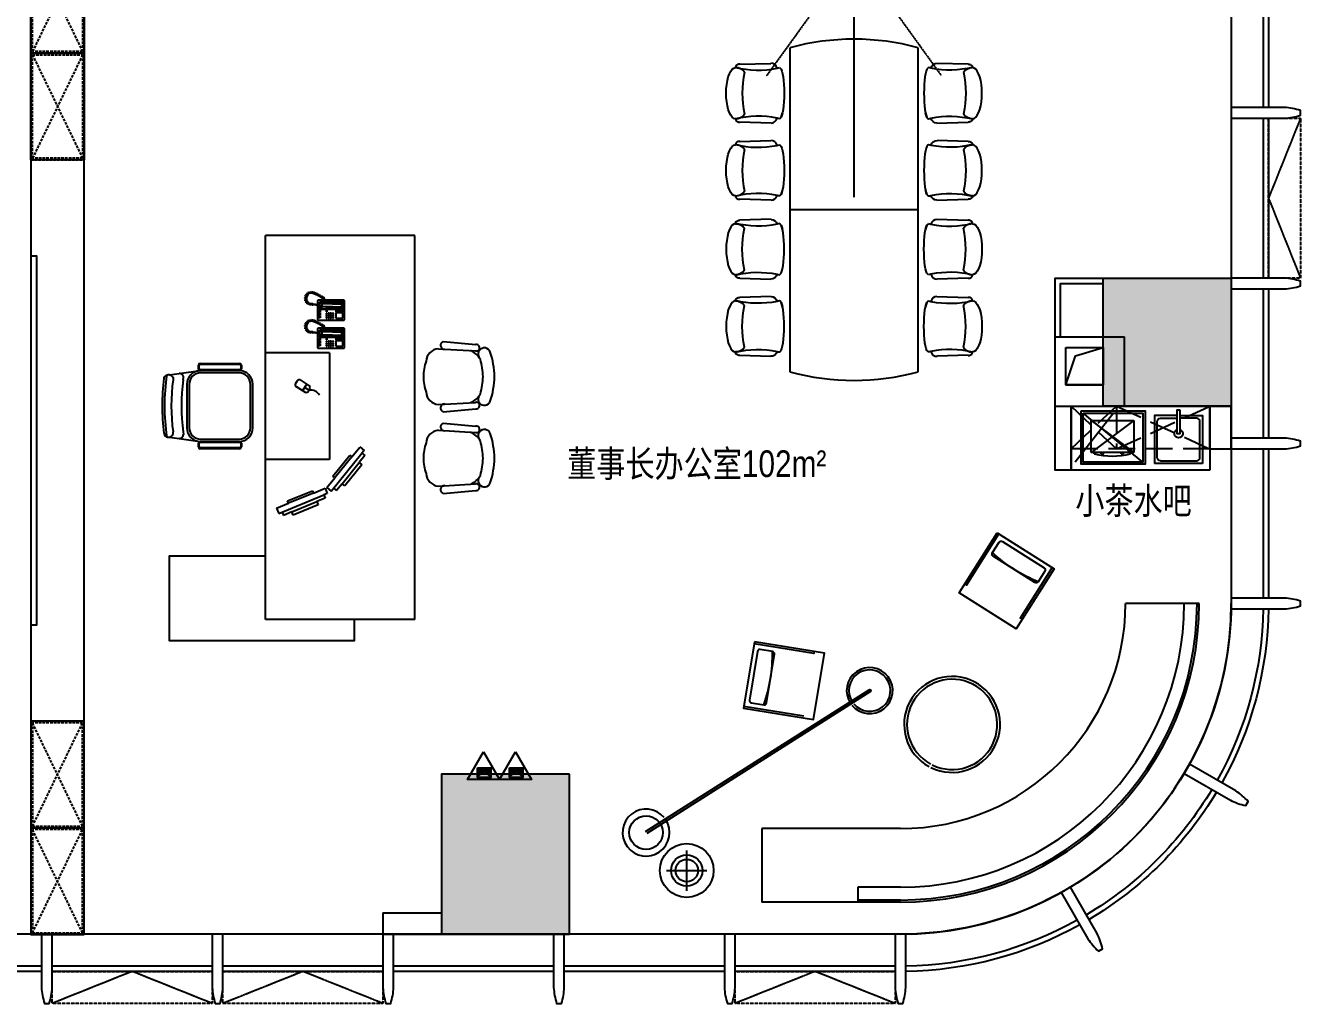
# Model space of a CAD drawing. Header units: millimetres. Extents: x 285006 to 3037698, y -2820855 to 192241.
# Drawn here: x 333606 to 345556, y 80930 to 90100 of the extents above; entities that cross this region are included whole.
import ezdxf

# ---------------------------------------------------------------- set-up
doc = ezdxf.new("R2010")
doc.units = ezdxf.units.MM
doc.linetypes.add('DASH', pattern=[0.35, 0.25, -0.1])
for name, color, linetype in [('0-修改', 6, 'Continuous'), ('A-OVER', 21, 'Continuous'), ('A-SURF', 201, 'Continuous'), ('A-WALL-GLAZ', 161, 'Continuous'), ('AD-土建墙、含管井', 160, 'Continuous'), ('AD-新建墙', 160, 'Continuous'), ('DS-FINISH', 20, 'Continuous'), ('DS-HIGH CABINET', 30, 'Continuous'), ('FF-FIXT', 31, 'Continuous'), ('FF-FURN', 51, 'Continuous'), ('FF-TEXT', 50, 'Continuous'), ('FF-活动家具', 51, 'Continuous'), ('FF1-固定家具(落地、到顶)', 30, 'Continuous'), ('P-灭火器', 6, 'Continuous'), ('WALL', 255, 'Continuous')]:
    doc.layers.add(name, color=color, linetype=linetype)
doc.layers.add('AD-土建柱填充', color=250, linetype='Continuous', lineweight=30)
doc.styles.add('hz', font='simplex', dxfattribs={"width": 0.7, "bigfont": 'hztxt'})
doc.styles.add('T9-L46$0$CCDI-TOG-01', font='arial.ttf')

# ---------------------------------------------------------------- blocks, each defined once
blk = doc.blocks.new('$QC006_2')
for points in [[(0, 260), (150, 0), (-150, 0)], [(-57, 109), (67, 109), (67, 19), (-57, 19)]]:
    blk.add_lwpolyline(points, close=True)
for points in [[(-57, 109), (67, 109), (67, 19), (-57, 109)], [(67, 19), (-57, 109), (-57, 19), (67, 109)], [(67, 109), (67, 19), (-57, 109), (-57, 19)]]:
    blk.add_solid(points)
at = {"style": 'hz', "width": 0.7}
blk.add_attdef('TXT', (227, -1), '', height=250, dxfattribs=at)
at = {"style": 'hz', "flags": 1}
for tag in ['UNIT', 'WHAT', 'SPEC']:
    blk.add_attdef(tag, (0, 0), '', height=0.001, dxfattribs=at)
blk = doc.blocks.new('DSFVCXDSZF47F')
at = {"layer": 'WALL'}
for p, q in [((501560, -2582510), (501560, -2582110)), ((501560, -2582110), (501760, -2582110)), ((501760, -2582510), (501760, -2582110)), ((501560, -2582510), (501760, -2582510)), ((493810, -2586860), (494360, -2586860)), ((493810, -2586860), (493810, -2587060)), ((494360, -2586860), (494360, -2587060)), ((493810, -2587060), (494360, -2587060))]:
    blk.add_line(p, q, dxfattribs=at)
blk = doc.blocks.new('DGXFNFNFXN')
at = {"layer": 'A-WALL-GLAZ'}
for points in [[(512060, -2972906), (512060, -2974406)], [(512110, -2972906), (512110, -2974406)], [(512060, -2974506), (512060, -2976006)], [(512110, -2974506), (512110, -2976006)], [(512060, -2976106), (512060, -2977506)], [(512110, -2976106), (512110, -2977506)], [(512060, -2977606), (512060, -2979006)], [(512110, -2977606), (512110, -2979006)], [(500610, -2982456), (499110, -2982456)], [(502210, -2982456), (500710, -2982456)], [(503810, -2982456), (502310, -2982456)], [(505410, -2982456), (503910, -2982456)], [(507010, -2982456), (505510, -2982456)], [(508610, -2982456), (507110, -2982456)], [(500610, -2982506), (499110, -2982506)], [(502210, -2982506), (500710, -2982506)], [(503810, -2982506), (502310, -2982506)], [(505410, -2982506), (503910, -2982506)], [(507010, -2982506), (505510, -2982506)], [(508610, -2982506), (507110, -2982506)]]:
    blk.add_lwpolyline(points, dxfattribs=at)
for points in [[(511760, -2974506), (512260, -2974506, 0.065698), (512410, -2974479), (512410, -2974434, 0.065698), (512260, -2974406), (511760, -2974406)], [(511760, -2976106), (512260, -2976106, 0.065698), (512410, -2976079), (512410, -2976034, 0.065698), (512260, -2976006), (511760, -2976006)], [(511760, -2977606), (512260, -2977606, 0.065698), (512410, -2977579), (512410, -2977534, 0.065698), (512260, -2977506), (511760, -2977506)], [(511760, -2979106), (512260, -2979106, 0.065698), (512410, -2979079), (512410, -2979034, 0.065698), (512260, -2979006), (511760, -2979006)], [(511320, -2980650), (511753, -2980900, 0.065698), (511896, -2980951), (511919, -2980912, 0.065698), (511803, -2980813), (511370, -2980563)], [(510167, -2981766), (510417, -2982199, 0.065698), (510516, -2982315), (510555, -2982293, 0.065698), (510503, -2982149), (510253, -2981716)], [(500610, -2982156), (500610, -2982656, 0.065698), (500638, -2982806), (500683, -2982806, 0.065698), (500710, -2982656), (500710, -2982156)], [(502210, -2982156), (502210, -2982656, 0.065698), (502238, -2982806), (502283, -2982806, 0.065698), (502310, -2982656), (502310, -2982156)], [(503810, -2982156), (503810, -2982656, 0.065698), (503838, -2982806), (503883, -2982806, 0.065698), (503910, -2982656), (503910, -2982156)], [(505410, -2982156), (505410, -2982656, 0.065698), (505438, -2982806), (505483, -2982806, 0.065698), (505510, -2982656), (505510, -2982156)], [(507010, -2982156), (507010, -2982656, 0.065698), (507038, -2982806), (507083, -2982806, 0.065698), (507110, -2982656), (507110, -2982156)], [(508610, -2982156), (508610, -2982656, 0.065698), (508638, -2982806), (508683, -2982806, 0.065698), (508710, -2982656), (508710, -2982156)]]:
    blk.add_lwpolyline(points, format="xyb", close=True, dxfattribs=at)
at = {"layer": 'A-WALL-GLAZ', "linetype": 'DASH'}
for points in [[(512410, -2974506), (512410, -2976006), (512110, -2976006), (512110, -2974506)], [(502210, -2982806), (500710, -2982806), (500710, -2982506), (502210, -2982506)], [(503810, -2982806), (502310, -2982806), (502310, -2982506), (503810, -2982506)], [(508610, -2982806), (507110, -2982806), (507110, -2982506), (508610, -2982506)]]:
    blk.add_lwpolyline(points, close=True, dxfattribs=at)
for points in [[(512410, -2974506), (512110, -2975256), (512410, -2976006)], [(502210, -2982806), (501460, -2982506), (500710, -2982806)], [(503810, -2982806), (503060, -2982506), (502310, -2982806)], [(508610, -2982806), (507860, -2982506), (507110, -2982806)]]:
    blk.add_lwpolyline(points, dxfattribs=at)
at = {"layer": 'A-WALL-GLAZ'}
for points in [[(512060, -2979106, -0.12429), (511629, -2980714, -0.12429)], [(512110, -2979106, -0.12429), (511673, -2980738)], [(511580, -2980799, -0.124287), (510403, -2981976, -0.124287)], [(511623, -2980825, -0.124287), (510428, -2982019)], [(510317, -2982025, -0.124287), (508709, -2982456, -0.124287)], [(510342, -2982069, -0.124287), (508710, -2982506)]]:
    blk.add_lwpolyline(points, format="xyb", dxfattribs=at)
blk = doc.blocks.new('FDBDFBDB')
at = {"layer": 'AD-土建柱填充', "ltscale": 1000}
h = blk.add_hatch(color=256, dxfattribs=at)
h.dxf.hatch_style = 1
h.paths.add_polyline_path([(491824, 250831), (493024, 250831), (493024, 249631), (491824, 249631)])
h = blk.add_hatch(color=256, dxfattribs=at)
h.dxf.hatch_style = 1
h.paths.add_polyline_path([(486824, 246181), (485624, 246181), (485624, 244681), (486824, 244681)])
at = {"layer": 'A-OVER'}
blk.add_lwpolyline([(493024, 257231), (493024, 247781, -0.414214), (489924, 244681), (448324, 244681, -0.414214), (445224, 247781), (445224, 257231)], format="xyb", dxfattribs=at)
blk.add_lwpolyline([(491474, 250181), (491824, 250181), (491824, 249831), (491474, 249831)], close=True, dxfattribs=at)
blk.add_lwpolyline([(491474, 249831), (491565, 250103), (491824, 250181)], dxfattribs=at)
at = {"layer": 'A-SURF'}
for points in [[(491374, 250281), (491374, 250831), (491824, 250831)], [(491424, 250281), (491424, 250781), (491824, 250781)]]:
    blk.add_lwpolyline(points, dxfattribs=at)
at = {"layer": 'AD-土建墙、含管井'}
for p, q in [((491374, 250281), (492024, 250281)), ((491374, 249631), (491374, 250281)), ((492024, 249631), (492024, 250281)), ((491474, 250181), (491824, 250181)), ((491474, 249831), (491474, 250181)), ((491824, 249831), (491824, 250181)), ((491474, 249831), (491824, 249831)), ((491374, 249631), (492024, 249631))]:
    blk.add_line(p, q, dxfattribs=at)
at = {"layer": 'AD-土建墙、含管井', "linetype": 'ByBlock', "ltscale": 1000}
for points in [[(491824, 250831), (493024, 250831), (493024, 249631), (491824, 249631)], [(486824, 246181), (485624, 246181), (485624, 244681), (486824, 244681)]]:
    blk.add_lwpolyline(points, close=True, dxfattribs=at)
blk.add_blockref('DGXFNFNFXN', (-18736, 3226838))
at = {"layer": 'P-灭火器'}
for p in [(486017, 246131), (486317, 246131)]:
    blk.add_blockref('$QC006_2', p, dxfattribs=at)
at = {"layer": 'WALL'}
blk.add_blockref('DSFVCXDSZF47F', (-8736, 2831741), dxfattribs=at)
blk = doc.blocks.new('A$C2B0E666F')
at = {"layer": 'FF-FURN'}
for p, q in [((0, 35), (0, 335)), ((0, 335), (400, 335)), ((400, 335), (400, 35)), ((400, 35), (0, 35)), ((29, 21), (29, 35)), ((96, 20), (96, 35)), ((116, 20), (116, 35)), ((283, 20), (283, 35)), ((303, 20), (303, 35)), ((371, 21), (371, 35))]:
    blk.add_line(p, q, dxfattribs=at)
at = {"layer": 'FF-FURN', "color": 251}
for points in [[(0, 335), (400, 35)], [(400, 335), (0, 35)]]:
    blk.add_lwpolyline(points, dxfattribs=at)
at = {"layer": 'FF-FURN'}
for centre, radius, start, end in [((200, 707), 707, 256.0242, 283.9758), ((106, 24), 10.6, 201.512, 338.488), ((293, 24), 10.6, 201.512, 338.488)]:
    blk.add_arc(centre, radius, start, end, dxfattribs=at)
blk = doc.blocks.new('20161223.21150453')
at = {"layer": 'FF-FIXT'}
for points in [[(-22, 258), (-234, 258)], [(-234, 258), (-234, 258), (-234, 8)], [(-22, 312), (-22, 87), (3, 87), (3, 312), (-22, 312)], [(3, 258), (216, 258), (216, 8)], [(-234, 8), (-234, -192)], [(216, 8), (216, -192)], [(-234, -192), (216, -192)], [(-234, -192), (216, -192)], [(-234, -192), (-234, -192)], [(-234, -192), (-234, -192)]]:
    blk.add_lwpolyline(points, dxfattribs=at)
for points in [[(-209, 8), (-209, 203, -0.414214), (-179, 233), (-22, 233)], [(191, 8), (191, 203, 0.414214), (161, 233), (3, 233)], [(161, -167), (-179, -167, -0.414214), (-209, -137), (-209, 8)], [(161, -167, 0.414214), (191, -137), (191, 8)]]:
    blk.add_lwpolyline(points, format="xyb", dxfattribs=at)
for start, end in [(108.2098, 71.7899), (108.21, 71.79)]:
    blk.add_arc((-9, 88), 40, start, end, dxfattribs=at)
blk = doc.blocks.new('A$C063223C6')
at = {"layer": 'FF-活动家具'}
for p, q in [((43, 456), (54, 471)), ((54, 471), (71, 484)), ((71, 484), (94, 496)), ((94, 496), (122, 506)), ((122, 506), (155, 515)), ((155, 515), (192, 521)), ((192, 521), (231, 525)), ((231, 525), (271, 526)), ((271, 526), (311, 525)), ((311, 525), (350, 521)), ((350, 521), (387, 515)), ((387, 515), (420, 506)), ((420, 506), (448, 496)), ((448, 496), (472, 484)), ((472, 484), (489, 471)), ((489, 471), (499, 456)), ((0, 118), (9, 402)), ((40, 442), (43, 456)), ((499, 456), (503, 442)), ((533, 402), (542, 121)), ((43, 35), (40, 42)), ((54, 28), (43, 35)), ((54, 28), (71, 21)), ((71, 21), (54, 28)), ((71, 21), (94, 15)), ((94, 15), (71, 21)), ((122, 10), (94, 15)), ((155, 6), (122, 10)), ((192, 3), (155, 6)), ((231, 1), (192, 3)), ((271, 0), (231, 1)), ((311, 1), (271, 0)), ((350, 3), (311, 1)), ((387, 6), (350, 3)), ((420, 10), (387, 6)), ((448, 15), (420, 10)), ((472, 21), (448, 15)), ((489, 28), (472, 21)), ((499, 35), (489, 28)), ((503, 42), (499, 35))]:
    blk.add_line(p, q, dxfattribs=at)
for centre, major_axis, start_param, end_param in [((44, 407), (-24.8, 24.8), -0.669275, 0.9117), ((-805, 236), (867, 2), -0.201909, 0.236812), ((137, 438), (-68.6, 68.6), 0.743083, 1.755033), ((271, -484), (-863, 1), 4.491854, 4.934483), ((406, 438), (-68.6, 68.6), 2.957356, 3.969306), ((1348, 236), (-867, 1), -0.237964, 0.200758), ((499, 407), (24.8, 24.8), 5.371485, 6.95246), ((55, 118), (38.6, 38.6), 2.357414, 3.736594), ((488, 118), (-38.6, 38.6), 2.546592, 3.991324), ((-875, 242), (-662, 662), 3.711975, 3.736026), ((1418, 242), (-662, 662), 0.976363, 1.000414)]:
    blk.add_ellipse(centre, major_axis=major_axis, ratio=1, start_param=start_param, end_param=end_param, dxfattribs=at)
blk = doc.blocks.new('A$C24E0480E')
at = {"layer": 'FF-FURN'}
for p, q in [((4766, 2890), (1726, 2890)), ((3246, 1690), (3246, 2890)), ((1726, 1690), (4766, 1690))]:
    blk.add_line(p, q, dxfattribs=at)
for centre, start, end in [((3936, 2290), 164.8107, 195.1893), ((2556, 2290), 344.8107, 15.1893)]:
    blk.add_arc(centre, 2290, start, end, dxfattribs=at)
at = {"layer": 'FF-FURN', "extrusion": (0, 0, -1), "yscale": 1.033538309857249}
for p, xscale, zscale in [((-2433, 2945), 1.033538309857249, -1.033538309725188), ((-3157, 2945), 1.033538309857249, -1.033538309725188), ((-3335, 2945), -1.033538309857249, -1.033538309857249), ((-4059, 2945), -1.033538309857249, -1.033538309857249)]:
    blk.add_blockref('A$C063223C6', p, dxfattribs=dict(at, xscale=xscale, zscale=zscale))
at = {"layer": 'FF-FURN', "extrusion": (0, 0, -1), "yscale": 1.033538309857249, "rotation": 180}
for p, xscale, zscale in [((-2433, 1635), -1.033538309857249, -1.033538309857249), ((-3157, 1635), -1.033538309857249, -1.033538309857249), ((-3335, 1635), 1.033538309857249, -1.033538309725188), ((-4059, 1635), 1.033538309857249, -1.033538309725188)]:
    blk.add_blockref('A$C063223C6', p, dxfattribs=dict(at, xscale=xscale, zscale=zscale))
blk = doc.blocks.new('asga')
at = {"layer": 'FF-FURN', "color": 4}
for points in [[(-255796, -728268), (-257596, -728268), (-257596, -728239), (-255796, -728239)], [(-255871, -728268), (-255871, -728298), (-255951, -728308), (-257443, -728308), (-257523, -728298), (-257523, -728268)], [(-255931, -728328), (-257463, -728328), (-257463, -728318), (-255931, -728318)], [(-255951, -728308), (-257443, -728308), (-257443, -728328), (-255951, -728328)]]:
    blk.add_lwpolyline(points, close=True, dxfattribs=at)
blk.add_lwpolyline([(-255798, -728268), (-255871, -728268), (-255871, -728298)], dxfattribs=at)
at = {"layer": 'WALL', "color": 250, "linetype": 'DASH'}
for q in [(-256696, -725396), (-257720, -726821), (-255673, -726821)]:
    blk.add_line((-256696, -728239), q, dxfattribs=at)
blk = doc.blocks.new('GXNBDBXDGN')
at = {"layer": 'DS-FINISH', "color": 12, "ltscale": 500}
blk.add_lwpolyline([(606582, 1841.8), (608328.5, 2951.2, -1), (608339.2, 2936.8), (606592.7, 1827.4)], format="xyb", dxfattribs=at)
at = {"layer": 'FF-FURN', "color": 59}
blk.add_circle((606587.3, 1834.5), 131.2, dxfattribs=at)
at = {"layer": 'FF-FURN', "linetype": 'Continuous'}
blk.add_arc((608333.8, 2944), 180, 219.51452, 213.78255, dxfattribs=at)
at = {"layer": 'FF-FURN', "color": 44, "linetype": 'Continuous'}
blk.add_arc((608333.8, 2944), 162, 219.83328, 213.4638, dxfattribs=at)
at = {"layer": 'FF-FURN', "color": 12, "linetype": 'Continuous'}
blk.add_arc((606587.3, 1834.5), 183.7, 39.45596, 33.84106, dxfattribs=at)
blk = doc.blocks.new('FDZBFDBDFZB')
at = {"layer": 'FF-FURN', "linetype": 'Continuous'}
blk.add_line((610498, 4188), (610193, 3707), dxfattribs=at)
blk.add_lwpolyline([(609982, 4515), (610514, 4177), (610158, 3615), (609625, 3953)], close=True, dxfattribs=at)
blk.add_lwpolyline([(609677, 4035), (609693, 4025), (609998, 4505)], dxfattribs=at)
blk.add_lwpolyline([(610428, 4154), (610366, 4056, -0.414214), (610334, 4049), (609944, 4297, -0.414214), (609937, 4329), (609999, 4427, -0.414214), (610031, 4434), (610421, 4186, -0.414214)], format="xyb", close=True, dxfattribs=at)
blk.add_lwpolyline([(610366, 4056, -0.090931), (609937, 4329)], format="xyb", dxfattribs=at)
blk = doc.blocks.new('A$C37A6755C')
at = {"layer": 'FF-FURN', "ltscale": 3}
for p, q in [((0, 141.1), (21.5, 372.8)), ((51.7, 105.9), (67.1, 369.1)), ((448.3, 105.9), (432.9, 369.1)), ((500, 141.1), (478.5, 372.8))]:
    blk.add_line(p, q, dxfattribs=at)
for centre, radius, start, end in [((90.3, 432.9), 44.2, 109.49648, 295.15249), ((261.6, -83), 587.8, 91.12776, 108.44711), ((238.4, -83), 587.8, 71.55289, 88.87224), ((409.7, 432.9), 44.2, 244.84751, 70.50352), ((44.7, 375.4), 23.3, 344.27502, 186.25888), ((195, 281), 140.2, 118.50121, 157.66622), ((252.6, -1.5), 424.4, 90.35, 107.0602), ((247.4, -1.5), 424.4, 72.9398, 89.65), ((305, 281), 140.2, 22.33378, 61.49879), ((455.3, 375.4), 23.3, 353.74112, 195.72498), ((27.2, 149.3), 28.4, 196.81035, 3.53923), ((147.2, 114.7), 95.9, 185.23524, 266.10909), ((352.8, 114.7), 95.9, 273.89091, 354.76476), ((472.8, 149.3), 28.4, 176.46077, 343.18965), ((250, 324.3), 324.3, 250.30179, 270), ((250, 324.3), 324.3, 270, 289.69821)]:
    blk.add_arc(centre, radius, start, end, dxfattribs=at)
blk = doc.blocks.new('FDZBDFBDFZB')
at = {"layer": 'FF-FURN', "color": 2, "ltscale": 3}
for p, q in [((604524, 7303), (603124, 7303)), ((603124, 3703), (603124, 7303)), ((604524, 3703), (604524, 7303)), ((604524, 3703), (603124, 3703)), ((603124, 3503), (602224, 3503))]:
    blk.add_line(p, q, dxfattribs=at)
at = {"layer": 'FF-FURN', "color": 2}
for p, q in [((603492, 6719), (603494, 6725)), ((603504, 6715), (603492, 6719)), ((603493, 6712), (603504, 6715)), ((603494, 6706), (603493, 6712)), ((603494, 6725), (603504, 6726)), ((603504, 6702), (603494, 6706)), ((603494, 6697), (603504, 6702)), ((603496, 6689), (603494, 6697)), ((603496, 6734), (603499, 6740)), ((603504, 6726), (603496, 6734)), ((603499, 6740), (603510, 6739)), ((603501, 6746), (603506, 6752)), ((603510, 6739), (603501, 6746)), ((603506, 6752), (603516, 6748)), ((603516, 6741), (603507, 6720)), ((603507, 6720), (603509, 6698)), ((603509, 6698), (603519, 6679)), ((603511, 6758), (603516, 6763)), ((603516, 6748), (603511, 6758)), ((603516, 6763), (603525, 6758)), ((603531, 6757), (603516, 6741)), ((603522, 6768), (603529, 6771)), ((603525, 6758), (603522, 6768)), ((603529, 6771), (603539, 6762)), ((603559, 6762), (603531, 6757)), ((603539, 6773), (603546, 6775)), ((603539, 6762), (603539, 6773)), ((603546, 6775), (603551, 6766)), ((603551, 6766), (603555, 6777)), ((603555, 6777), (603564, 6775)), ((603593, 6750), (603559, 6762)), ((603564, 6775), (603564, 6765)), ((603564, 6765), (603571, 6773)), ((603571, 6773), (603579, 6770)), ((603579, 6770), (603579, 6759)), ((603579, 6759), (603583, 6769)), ((603583, 6769), (603594, 6766)), ((603594, 6766), (603593, 6755)), ((603593, 6755), (603603, 6762)), ((603614, 6738), (603593, 6750)), ((603603, 6762), (603609, 6758)), ((603609, 6758), (603606, 6747)), ((603606, 6747), (603616, 6753)), ((603615, 6695), (603612, 6691)), ((603617, 6739), (603614, 6738)), ((603862, 6695), (603615, 6695)), ((603616, 6753), (603623, 6749)), ((603617, 6737), (603617, 6739)), ((603632, 6729), (603617, 6737)), ((603623, 6749), (603620, 6739)), ((603620, 6739), (603628, 6746)), ((603628, 6746), (603636, 6742)), ((603636, 6742), (603632, 6732)), ((603632, 6732), (603640, 6740)), ((603652, 6718), (603632, 6729)), ((603640, 6740), (603646, 6737)), ((603646, 6737), (603643, 6726)), ((603643, 6726), (603653, 6732)), ((603662, 6711), (603652, 6718)), ((603653, 6732), (603659, 6729)), ((603659, 6729), (603656, 6720)), ((603656, 6720), (603665, 6726)), ((603666, 6716), (603662, 6711)), ((603665, 6726), (603669, 6724)), ((603666, 6712), (603666, 6716)), ((603668, 6710), (603666, 6712)), ((603672, 6705), (603668, 6710)), ((603669, 6724), (603670, 6720)), ((603670, 6720), (603671, 6714)), ((603671, 6714), (603678, 6709)), ((603674, 6701), (603672, 6705)), ((603676, 6695), (603674, 6701)), ((603678, 6709), (603680, 6704)), ((603680, 6704), (603681, 6695)), ((603865, 6691), (603862, 6695)), ((603508, 6690), (603496, 6689)), ((603501, 6682), (603508, 6690)), ((603505, 6675), (603501, 6682)), ((603515, 6676), (603505, 6675)), ((603509, 6668), (603515, 6676)), ((603515, 6662), (603509, 6668)), ((603525, 6668), (603515, 6662)), ((603519, 6679), (603536, 6665)), ((603523, 6657), (603525, 6668)), ((603531, 6652), (603523, 6657)), ((603539, 6662), (603531, 6652)), ((603536, 6665), (603559, 6664)), ((603541, 6651), (603539, 6662)), ((603550, 6650), (603541, 6651)), ((603556, 6660), (603550, 6650)), ((603558, 6649), (603556, 6660)), ((603567, 6650), (603558, 6649)), ((603559, 6664), (603567, 6665)), ((603567, 6665), (603572, 6658)), ((603571, 6654), (603567, 6650)), ((603573, 6653), (603571, 6654)), ((603572, 6658), (603581, 6659)), ((603583, 6653), (603573, 6653)), ((603581, 6659), (603590, 6658)), ((603600, 6649), (603583, 6653)), ((603590, 6658), (603607, 6653)), ((603618, 6645), (603600, 6649)), ((603607, 6653), (603619, 6651)), ((603612, 6691), (603612, 6652)), ((603612, 6646), (603612, 6512)), ((603633, 6644), (603618, 6645)), ((603619, 6651), (603633, 6650)), ((603624, 6580), (603624, 6598)), ((603624, 6598), (603635, 6598)), ((603635, 6580), (603624, 6580)), ((603624, 6573), (603635, 6573)), ((603624, 6555), (603624, 6573)), ((603637, 6680), (603626, 6671)), ((603626, 6671), (603626, 6650)), ((603626, 6645), (603626, 6619)), ((603626, 6619), (603635, 6611)), ((603628, 6668), (603631, 6675)), ((603628, 6650), (603628, 6668)), ((603651, 6659), (603628, 6668)), ((603628, 6625), (603628, 6645)), ((603651, 6634), (603628, 6625)), ((603628, 6625), (603631, 6618)), ((603631, 6675), (603638, 6677)), ((603631, 6618), (603638, 6616)), ((603633, 6650), (603633, 6644)), ((603635, 6611), (603851, 6611)), ((603635, 6598), (603635, 6580)), ((603635, 6573), (603635, 6555)), ((603851, 6680), (603637, 6680)), ((603638, 6677), (603687, 6677)), ((603638, 6677), (603654, 6661)), ((603638, 6616), (603654, 6632)), ((603638, 6616), (603687, 6616)), ((603654, 6661), (603651, 6659)), ((603651, 6659), (603651, 6634)), ((603654, 6632), (603651, 6634)), ((603751, 6661), (603654, 6661)), ((603751, 6632), (603654, 6632)), ((603687, 6677), (603696, 6673)), ((603687, 6616), (603696, 6619)), ((603692, 6600), (603692, 6586)), ((603703, 6600), (603692, 6600)), ((603692, 6586), (603703, 6586)), ((603692, 6575), (603692, 6564)), ((603703, 6575), (603692, 6575)), ((603696, 6673), (603704, 6668)), ((603696, 6619), (603704, 6625)), ((603703, 6586), (603703, 6600)), ((603703, 6564), (603703, 6575)), ((603704, 6668), (603717, 6666)), ((603704, 6625), (603717, 6627)), ((603722, 6575), (603712, 6575)), ((603712, 6575), (603712, 6564)), ((603717, 6666), (603751, 6666)), ((603717, 6627), (603751, 6627)), ((603722, 6564), (603722, 6575)), ((603731, 6575), (603731, 6564)), ((603742, 6575), (603731, 6575)), ((603742, 6564), (603742, 6575)), ((603769, 6666), (603751, 6666)), ((603751, 6661), (603831, 6661)), ((603751, 6632), (603831, 6632)), ((603769, 6627), (603751, 6627)), ((603762, 6575), (603751, 6575)), ((603751, 6575), (603751, 6564)), ((603762, 6564), (603762, 6575)), ((603781, 6668), (603769, 6666)), ((603781, 6625), (603769, 6627)), ((603790, 6673), (603781, 6668)), ((603790, 6619), (603781, 6625)), ((603849, 6578), (603783, 6578)), ((603783, 6578), (603783, 6527)), ((603787, 6598), (603792, 6598)), ((603787, 6584), (603787, 6598)), ((603792, 6584), (603787, 6584)), ((603799, 6677), (603790, 6673)), ((603799, 6616), (603790, 6619)), ((603792, 6598), (603792, 6584)), ((603797, 6598), (603803, 6598)), ((603797, 6584), (603797, 6598)), ((603803, 6584), (603797, 6584)), ((603847, 6677), (603799, 6677)), ((603847, 6616), (603799, 6616)), ((603803, 6598), (603803, 6584)), ((603808, 6598), (603813, 6598)), ((603808, 6584), (603808, 6598)), ((603813, 6584), (603808, 6584)), ((603813, 6598), (603813, 6584)), ((603819, 6598), (603824, 6598)), ((603819, 6584), (603819, 6598)), ((603824, 6584), (603819, 6584)), ((603824, 6598), (603824, 6584)), ((603830, 6598), (603835, 6598)), ((603830, 6584), (603830, 6598)), ((603835, 6584), (603830, 6584)), ((603847, 6677), (603831, 6661)), ((603831, 6661), (603835, 6659)), ((603831, 6632), (603835, 6634)), ((603847, 6616), (603831, 6632)), ((603835, 6659), (603858, 6668)), ((603835, 6659), (603835, 6634)), ((603835, 6634), (603858, 6625)), ((603835, 6598), (603835, 6584)), ((603840, 6584), (603840, 6598)), ((603840, 6598), (603846, 6598)), ((603846, 6584), (603840, 6584)), ((603846, 6598), (603846, 6584)), ((603855, 6675), (603847, 6677)), ((603855, 6618), (603847, 6616)), ((603849, 6527), (603849, 6578)), ((603860, 6671), (603851, 6680)), ((603851, 6611), (603860, 6618)), ((603858, 6668), (603855, 6675)), ((603858, 6625), (603855, 6618)), ((603858, 6625), (603858, 6668)), ((603860, 6618), (603860, 6671)), ((603865, 6512), (603865, 6691)), ((603492, 6456), (603494, 6463)), ((603504, 6452), (603492, 6456)), ((603494, 6463), (603504, 6463)), ((603496, 6471), (603499, 6477)), ((603504, 6463), (603496, 6471)), ((603499, 6477), (603510, 6476)), ((603501, 6484), (603506, 6490)), ((603510, 6476), (603501, 6484)), ((603506, 6490), (603516, 6485)), ((603516, 6478), (603507, 6457)), ((603507, 6457), (603509, 6436)), ((603511, 6495), (603516, 6500)), ((603516, 6485), (603511, 6495)), ((603516, 6500), (603525, 6495)), ((603531, 6494), (603516, 6478)), ((603522, 6505), (603529, 6508)), ((603525, 6495), (603522, 6505)), ((603529, 6508), (603539, 6500)), ((603559, 6499), (603531, 6494)), ((603539, 6511), (603546, 6512)), ((603539, 6500), (603539, 6511)), ((603546, 6512), (603551, 6503)), ((603551, 6503), (603555, 6514)), ((603555, 6514), (603564, 6512)), ((603593, 6487), (603559, 6499)), ((603564, 6512), (603564, 6503)), ((603564, 6503), (603571, 6510)), ((603571, 6510), (603579, 6508)), ((603579, 6508), (603579, 6496)), ((603579, 6496), (603583, 6507)), ((603583, 6507), (603594, 6503)), ((603594, 6503), (603593, 6492)), ((603593, 6492), (603603, 6499)), ((603614, 6476), (603593, 6487)), ((603603, 6499), (603609, 6495)), ((603609, 6495), (603606, 6485)), ((603606, 6485), (603616, 6490)), ((603612, 6512), (603615, 6509)), ((603617, 6477), (603614, 6476)), ((603615, 6509), (603862, 6509)), ((603616, 6490), (603623, 6486)), ((603617, 6474), (603617, 6477)), ((603632, 6467), (603617, 6474)), ((603623, 6486), (603620, 6477)), ((603620, 6477), (603628, 6483)), ((603635, 6555), (603624, 6555)), ((603624, 6530), (603624, 6548)), ((603624, 6548), (603635, 6548)), ((603635, 6530), (603624, 6530)), ((603628, 6483), (603636, 6479)), ((603636, 6479), (603632, 6470)), ((603632, 6470), (603640, 6477)), ((603652, 6455), (603632, 6467)), ((603635, 6548), (603635, 6530)), ((603640, 6477), (603646, 6474)), ((603646, 6474), (603643, 6464)), ((603643, 6464), (603653, 6470)), ((603662, 6449), (603652, 6455)), ((603653, 6470), (603659, 6467)), ((603659, 6467), (603656, 6457)), ((603656, 6457), (603665, 6463)), ((603666, 6453), (603662, 6449)), ((603665, 6463), (603669, 6462)), ((603666, 6449), (603666, 6453)), ((603669, 6462), (603670, 6458)), ((603670, 6458), (603671, 6451)), ((603692, 6564), (603703, 6564)), ((603692, 6557), (603692, 6546)), ((603703, 6557), (603692, 6557)), ((603692, 6546), (603703, 6546)), ((603692, 6539), (603692, 6528)), ((603703, 6539), (603692, 6539)), ((603692, 6528), (603703, 6528)), ((603703, 6546), (603703, 6557)), ((603703, 6528), (603703, 6539)), ((603712, 6564), (603722, 6564)), ((603712, 6557), (603712, 6546)), ((603722, 6557), (603712, 6557)), ((603712, 6546), (603722, 6546)), ((603712, 6539), (603712, 6528)), ((603722, 6539), (603712, 6539)), ((603712, 6528), (603722, 6528)), ((603722, 6546), (603722, 6557)), ((603722, 6528), (603722, 6539)), ((603731, 6564), (603742, 6564)), ((603731, 6557), (603731, 6546)), ((603742, 6557), (603731, 6557)), ((603731, 6546), (603742, 6546)), ((603731, 6539), (603731, 6528)), ((603742, 6539), (603731, 6539)), ((603731, 6528), (603742, 6528)), ((603742, 6546), (603742, 6557)), ((603742, 6528), (603742, 6539)), ((603751, 6564), (603762, 6564)), ((603751, 6557), (603751, 6546)), ((603762, 6557), (603751, 6557)), ((603751, 6546), (603762, 6546)), ((603751, 6539), (603751, 6528)), ((603762, 6539), (603751, 6539)), ((603751, 6528), (603762, 6528)), ((603762, 6546), (603762, 6557)), ((603762, 6528), (603762, 6539)), ((603783, 6527), (603849, 6527)), ((603862, 6509), (603865, 6512)), ((603493, 6449), (603504, 6452)), ((603494, 6443), (603493, 6449)), ((603504, 6439), (603494, 6443)), ((603494, 6434), (603504, 6439)), ((603496, 6427), (603494, 6434)), ((603508, 6428), (603496, 6427)), ((603501, 6419), (603508, 6428)), ((603505, 6412), (603501, 6419)), ((603515, 6414), (603505, 6412)), ((603509, 6436), (603519, 6417)), ((603509, 6405), (603515, 6414)), ((603515, 6400), (603509, 6405)), ((603525, 6405), (603515, 6400)), ((603519, 6417), (603536, 6403)), ((603523, 6394), (603525, 6405)), ((603531, 6389), (603523, 6394)), ((603539, 6400), (603531, 6389)), ((603536, 6403), (603559, 6401)), ((603541, 6388), (603539, 6400)), ((603550, 6387), (603541, 6388)), ((603556, 6397), (603550, 6387)), ((603558, 6387), (603556, 6397)), ((603567, 6388), (603558, 6387)), ((603559, 6401), (603567, 6402)), ((603567, 6402), (603572, 6396)), ((603571, 6392), (603567, 6388)), ((603573, 6390), (603571, 6392)), ((603572, 6396), (603581, 6396)), ((603583, 6391), (603573, 6390)), ((603581, 6396), (603590, 6395)), ((603600, 6387), (603583, 6391)), ((603590, 6395), (603607, 6391)), ((603618, 6382), (603600, 6387)), ((603607, 6391), (603619, 6388)), ((603615, 6432), (603612, 6428)), ((603612, 6428), (603612, 6390)), ((603612, 6384), (603612, 6250)), ((603862, 6432), (603615, 6432)), ((603633, 6382), (603618, 6382)), ((603619, 6388), (603633, 6387)), ((603624, 6318), (603624, 6335)), ((603624, 6335), (603635, 6335)), ((603637, 6418), (603626, 6409)), ((603626, 6409), (603626, 6388)), ((603626, 6382), (603626, 6357)), ((603626, 6357), (603635, 6348)), ((603628, 6405), (603631, 6412)), ((603628, 6388), (603628, 6405)), ((603651, 6396), (603628, 6405)), ((603628, 6362), (603628, 6382)), ((603651, 6371), (603628, 6362)), ((603628, 6362), (603631, 6355)), ((603631, 6412), (603638, 6414)), ((603631, 6355), (603638, 6353)), ((603633, 6387), (603633, 6382)), ((603635, 6348), (603851, 6348)), ((603635, 6335), (603635, 6318)), ((603851, 6418), (603637, 6418)), ((603638, 6414), (603687, 6414)), ((603638, 6414), (603654, 6398)), ((603638, 6353), (603654, 6369)), ((603638, 6353), (603687, 6353)), ((603654, 6398), (603651, 6396)), ((603651, 6396), (603651, 6371)), ((603654, 6369), (603651, 6371)), ((603751, 6398), (603654, 6398)), ((603751, 6369), (603654, 6369)), ((603668, 6447), (603666, 6449)), ((603672, 6443), (603668, 6447)), ((603671, 6451), (603678, 6446)), ((603674, 6439), (603672, 6443)), ((603676, 6432), (603674, 6439)), ((603678, 6446), (603680, 6442)), ((603680, 6442), (603681, 6432)), ((603687, 6414), (603696, 6411)), ((603687, 6353), (603696, 6357)), ((603692, 6337), (603692, 6323)), ((603703, 6337), (603692, 6337)), ((603696, 6411), (603704, 6405)), ((603696, 6357), (603704, 6362)), ((603703, 6323), (603703, 6337)), ((603704, 6405), (603717, 6403)), ((603704, 6362), (603717, 6364)), ((603717, 6403), (603751, 6403)), ((603717, 6364), (603751, 6364)), ((603769, 6403), (603751, 6403)), ((603751, 6398), (603831, 6398)), ((603751, 6369), (603831, 6369)), ((603769, 6364), (603751, 6364)), ((603781, 6405), (603769, 6403)), ((603781, 6362), (603769, 6364)), ((603790, 6411), (603781, 6405)), ((603790, 6357), (603781, 6362)), ((603787, 6335), (603792, 6335)), ((603787, 6321), (603787, 6335)), ((603799, 6414), (603790, 6411)), ((603799, 6353), (603790, 6357)), ((603792, 6335), (603792, 6321)), ((603797, 6335), (603803, 6335)), ((603797, 6321), (603797, 6335)), ((603847, 6414), (603799, 6414)), ((603847, 6353), (603799, 6353)), ((603803, 6335), (603803, 6321)), ((603808, 6335), (603813, 6335)), ((603808, 6321), (603808, 6335)), ((603813, 6335), (603813, 6321)), ((603819, 6335), (603824, 6335)), ((603819, 6321), (603819, 6335)), ((603824, 6335), (603824, 6321)), ((603830, 6335), (603835, 6335)), ((603830, 6321), (603830, 6335)), ((603847, 6414), (603831, 6398)), ((603831, 6398), (603835, 6396)), ((603831, 6369), (603835, 6371)), ((603847, 6353), (603831, 6369)), ((603835, 6396), (603858, 6405)), ((603835, 6396), (603835, 6371)), ((603835, 6371), (603858, 6362)), ((603835, 6335), (603835, 6321)), ((603840, 6321), (603840, 6335)), ((603840, 6335), (603846, 6335)), ((603846, 6335), (603846, 6321)), ((603855, 6412), (603847, 6414)), ((603855, 6355), (603847, 6353)), ((603860, 6409), (603851, 6418)), ((603851, 6348), (603860, 6355)), ((603858, 6405), (603855, 6412)), ((603858, 6362), (603855, 6355)), ((603858, 6362), (603858, 6405)), ((603860, 6355), (603860, 6409)), ((603865, 6428), (603862, 6432)), ((603865, 6250), (603865, 6428)), ((603612, 6250), (603615, 6246)), ((603615, 6246), (603862, 6246)), ((603635, 6318), (603624, 6318)), ((603624, 6310), (603635, 6310)), ((603624, 6293), (603624, 6310)), ((603635, 6293), (603624, 6293)), ((603624, 6268), (603624, 6285)), ((603624, 6285), (603635, 6285)), ((603635, 6268), (603624, 6268)), ((603635, 6310), (603635, 6293)), ((603635, 6285), (603635, 6268)), ((603692, 6323), (603703, 6323)), ((603692, 6312), (603692, 6302)), ((603703, 6312), (603692, 6312)), ((603692, 6302), (603703, 6302)), ((603703, 6294), (603692, 6294)), ((603692, 6294), (603692, 6284)), ((603692, 6284), (603703, 6284)), ((603692, 6276), (603692, 6266)), ((603703, 6276), (603692, 6276)), ((603692, 6266), (603703, 6266)), ((603703, 6302), (603703, 6312)), ((603703, 6284), (603703, 6294)), ((603703, 6266), (603703, 6276)), ((603722, 6312), (603712, 6312)), ((603712, 6312), (603712, 6302)), ((603712, 6302), (603722, 6302)), ((603712, 6294), (603712, 6284)), ((603722, 6294), (603712, 6294)), ((603712, 6284), (603722, 6284)), ((603712, 6276), (603712, 6266)), ((603722, 6276), (603712, 6276)), ((603712, 6266), (603722, 6266)), ((603722, 6302), (603722, 6312)), ((603722, 6284), (603722, 6294)), ((603722, 6266), (603722, 6276)), ((603731, 6312), (603731, 6302)), ((603742, 6312), (603731, 6312)), ((603731, 6302), (603742, 6302)), ((603731, 6294), (603731, 6284)), ((603742, 6294), (603731, 6294)), ((603731, 6284), (603742, 6284)), ((603731, 6276), (603731, 6266)), ((603742, 6276), (603731, 6276)), ((603731, 6266), (603742, 6266)), ((603742, 6302), (603742, 6312)), ((603742, 6284), (603742, 6294)), ((603742, 6266), (603742, 6276)), ((603762, 6312), (603751, 6312)), ((603751, 6312), (603751, 6302)), ((603751, 6302), (603762, 6302)), ((603751, 6294), (603751, 6284)), ((603762, 6294), (603751, 6294)), ((603751, 6284), (603762, 6284)), ((603751, 6276), (603751, 6266)), ((603762, 6276), (603751, 6276)), ((603751, 6266), (603762, 6266)), ((603762, 6302), (603762, 6312)), ((603762, 6284), (603762, 6294)), ((603762, 6266), (603762, 6276)), ((603849, 6316), (603783, 6316)), ((603783, 6316), (603783, 6264)), ((603783, 6264), (603849, 6264)), ((603792, 6321), (603787, 6321)), ((603803, 6321), (603797, 6321)), ((603813, 6321), (603808, 6321)), ((603824, 6321), (603819, 6321)), ((603835, 6321), (603830, 6321)), ((603846, 6321), (603840, 6321)), ((603849, 6264), (603849, 6316)), ((603862, 6246), (603865, 6250)), ((603724, 6203), (603124, 6203)), ((603724, 6203), (603724, 5203)), ((603404, 5911), (603424, 5942)), ((603410, 5885), (603495, 5832)), ((603449, 5948), (603534, 5894)), ((603472, 5846), (603512, 5908)), ((603492, 5877), (603533, 5851)), ((603740, 4905), (604027, 5260)), ((603934, 5228), (604008, 5319)), ((604008, 5320), (604049, 5287)), ((604049, 5287), (604027, 5260)), ((604027, 5260), (604054, 5238)), ((603724, 5203), (603124, 5203)), ((603755, 5045), (603915, 5243)), ((603934, 5228), (603774, 5030)), ((603841, 4975), (604001, 5173)), ((604026, 5153), (603866, 4956)), ((603915, 5243), (603934, 5228)), ((604054, 5238), (604001, 5173)), ((604001, 5173), (604026, 5153)), ((603699, 4938), (603774, 5030)), ((603774, 5030), (603755, 5045)), ((603329, 4813), (603564, 4909)), ((603564, 4909), (603573, 4887)), ((603573, 4887), (603682, 4932)), ((603683, 4932), (603703, 4884)), ((603699, 4938), (603740, 4905)), ((603761, 4932), (603788, 4910)), ((603841, 4975), (603788, 4910)), ((603866, 4956), (603841, 4975)), ((603228, 4746), (603338, 4791)), ((603248, 4697), (603671, 4871)), ((603338, 4791), (603329, 4813)), ((603573, 4887), (603338, 4791)), ((603371, 4710), (603606, 4807)), ((603684, 4838), (603606, 4807)), ((603606, 4807), (603618, 4778)), ((603703, 4884), (603671, 4871)), ((603671, 4871), (603684, 4838)), ((603228, 4746), (603248, 4697)), ((603280, 4710), (603293, 4678)), ((603371, 4710), (603293, 4678)), ((603383, 4681), (603371, 4710)), ((603618, 4778), (603383, 4681))]:
    blk.add_line(p, q, dxfattribs=at)
at = {"layer": 'FF-FURN', "color": 2, "ltscale": 3}
blk.add_lwpolyline([(603955, 3703), (603955, 3503), (602224, 3503), (602224, 4298), (603124, 4298)], dxfattribs=at)
at = {"layer": 'FF-FURN', "color": 2}
for centre, radius, start, end in [((603420, 5901), 18.4, 147.76, 237.76), ((603440, 5932), 18.4, 57.76, 147.76), ((603482, 5884), 61.3, 302.3831, 353.137), ((603524, 5879), 18.4, 353.137, 57.76), ((603505, 5848), 18.4, 237.76, 302.3831), ((603547, 5756), 95.8, 30.5324, 98.428)]:
    blk.add_arc(centre, radius, start, end, dxfattribs=at)
at = {"layer": 'FF-FURN', "color": 2, "xscale": 1.32, "yscale": 1.32, "zscale": 1.32, "rotation": 270}
for p in [(604604, 6309), (604604, 5544)]:
    blk.add_blockref('A$C37A6755C', p, dxfattribs=at)
at = {"color": 2, "ltscale": 3}
blk.add_wipeout([(602881, 6035), (602897, 6033), (602915, 6029), (602934, 6021), (602956, 6007), (602970, 5994), (602986, 5974), (602996, 5953), (603000, 5942), (603004, 5928), (603005, 5917), (603005, 5906), (603005, 5495), (603001, 5466), (602992, 5443), (602979, 5422), (602962, 5403), (602944, 5390), (602926, 5381), (602913, 5377), (602897, 5373), (602892, 5372), (602887, 5372), (602883, 5371), (602876, 5371), (602882, 5371), (602885, 5371), (602888, 5369), (602891, 5368), (602894, 5365), (602895, 5364), (602897, 5360), (602898, 5357), (602898, 5354), (602898, 5320), (602898, 5318), (602897, 5315), (602896, 5312), (602894, 5309), (602892, 5307), (602890, 5305), (602888, 5305), (602885, 5303), (602884, 5303), (602881, 5303), (602512, 5303), (602507, 5303), (602504, 5305), (602501, 5307), (602499, 5308), (602498, 5310), (602496, 5312), (602496, 5315), (602495, 5317), (602495, 5320), (602495, 5354), (602495, 5356), (602495, 5358), (602496, 5360), (602496, 5362), (602497, 5363), (602498, 5364), (602499, 5366), (602500, 5367), (602501, 5368), (602503, 5369), (602504, 5370), (602507, 5370), (602508, 5371), (602510, 5371), (602511, 5371), (602512, 5371), (602505, 5372), (602500, 5372), (602489, 5374), (602484, 5375), (602477, 5376), (602441, 5381), (602341, 5396), (602298, 5402), (602246, 5409), (602224, 5412), (602221, 5412), (602220, 5412), (602218, 5412), (602216, 5411), (602213, 5411), (602208, 5412), (602205, 5413), (602201, 5414), (602194, 5417), (602189, 5420), (602183, 5426), (602178, 5432), (602175, 5437), (602173, 5444), (602172, 5450), (602169, 5476), (602166, 5504), (602163, 5538), (602160, 5569), (602158, 5600), (602157, 5631), (602156, 5656), (602156, 5674), (602155, 5705), (602156, 5727), (602156, 5748), (602158, 5809), (602162, 5866), (602167, 5917), (602170, 5943), (602174, 5967), (602177, 5975), (602182, 5983), (602189, 5989), (602194, 5993), (602198, 5994), (602201, 5996), (602205, 5997), (602209, 5997), (602213, 5998), (602217, 5998), (602220, 5998), (602221, 5997), (602268, 6003), (602306, 6007), (602340, 6011), (602398, 6019), (602435, 6024), (602473, 6029), (602486, 6031), (602491, 6032), (602499, 6033), (602503, 6034), (602508, 6034), (602511, 6034), (602512, 6035), (602509, 6035), (602506, 6035), (602505, 6036), (602500, 6040), (602496, 6044), (602495, 6046), (602495, 6048), (602495, 6052), (602495, 6086), (602495, 6089), (602496, 6093), (602498, 6096), (602500, 6099), (602502, 6100), (602504, 6101), (602506, 6102), (602508, 6102), (602510, 6103), (602512, 6103), (602881, 6103), (602884, 6103), (602888, 6101), (602891, 6099), (602895, 6095), (602896, 6093), (602898, 6089), (602898, 6086), (602898, 6052), (602898, 6049), (602897, 6045), (602895, 6043), (602893, 6040), (602891, 6038), (602889, 6037), (602886, 6035), (602882, 6035)], dxfattribs=at).dxf.layer = 'FF-FURN'
at = {"layer": 'FF-FURN', "color": 2, "ltscale": 3}
for p, q in [((602512, 6103), (602881, 6103)), ((602221, 5997), (602315, 6008)), ((602315, 6008), (602514, 6035)), ((602495, 6052), (602495, 6086)), ((602881, 6035), (602512, 6035)), ((602881, 6035), (602512, 6035)), ((602876, 6035), (602516, 6035)), ((602898, 6086), (602898, 6052)), ((602353, 5948), (602355, 5972)), ((602387, 5906), (602387, 5500)), ((603005, 5500), (603005, 5906)), ((602221, 5412), (602314, 5400)), ((602314, 5400), (602512, 5371)), ((602353, 5461), (602354, 5436)), ((602495, 5320), (602495, 5354)), ((602512, 5371), (602881, 5371)), ((602512, 5371), (602881, 5371)), ((602881, 5303), (602512, 5303)), ((602516, 5371), (602876, 5371)), ((602898, 5354), (602898, 5320))]:
    blk.add_line(p, q, dxfattribs=at)
at = {"layer": 'FF-FURN', "color": 2}
for p, q in [((602512, 6096), (602881, 6096)), ((602502, 6052), (602502, 6086)), ((602881, 6042), (602512, 6042)), ((602876, 6013), (602516, 6013)), ((602891, 6086), (602891, 6052)), ((602409, 5906), (602409, 5500)), ((602984, 5500), (602984, 5906)), ((602516, 5393), (602876, 5393)), ((602502, 5320), (602502, 5354)), ((602512, 5364), (602881, 5364)), ((602881, 5310), (602512, 5310)), ((602891, 5354), (602891, 5320))]:
    blk.add_line(p, q, dxfattribs=at)
at = {"layer": 'FF-FURN', "color": 2, "ltscale": 3}
for centre, major_axis, ratio, start_param, end_param in [((602512, 6086), (12.2, 12.2), 1, 0.785398, 2.356194), ((602881, 6086), (12.2, -12.2), 1, 0.785398, 2.356194), ((602319, 5972), (25.4, 25.4), 1, -0.786806, 0.896943), ((602516, 5906), (91.2, 91.2), 1, 0.785398, 2.356194), ((602512, 6052), (12.2, -12.2), 1, 3.926991, 5.497787), ((602876, 5906), (91.2, -91.2), 1, 0.785398, 2.356194), ((602881, 6052), (12.2, 12.2), 1, 3.926991, 5.497787), ((603675, 5705), (0, -1726), 0.880642, 4.563123, 4.861655), ((603675, 5705), (0, -1640), 0.87438, 4.563123, 4.861655), ((603770, 5705), (0, -1640), 0.87438, 4.563123, 4.861655), ((602516, 5500), (91.2, -91.2), 1, 3.926991, 5.497787), ((602876, 5500), (91.2, 91.2), 1, 3.926991, 5.497787), ((602215, 5454), (30.4, -30.4), 1, 4.076257, 5.618412), ((602215, 5454), (30.4, -30.4), 1, 4.076257, 5.647054), ((602215, 5454), (30.4, 30.4), 1, 4.076257, 5.647054), ((602318, 5436), (25.4, -25.4), 1, 5.369748, 7.067176), ((602512, 5354), (12.2, 12.2), 1, 0.785398, 2.356194), ((602512, 5320), (12.2, -12.2), 1, 3.926991, 5.497787), ((602881, 5354), (12.2, -12.2), 1, 0.785398, 2.356194), ((602881, 5320), (12.2, 12.2), 1, 3.926991, 5.497787)]:
    blk.add_ellipse(centre, major_axis=major_axis, ratio=ratio, start_param=start_param, end_param=end_param, dxfattribs=at)
at = {"layer": 'FF-FURN', "color": 2}
for centre, major_axis, ratio, start_param, end_param in [((602512, 6086), (7.1, 7.1), 1, 0.785398, 2.356194), ((602881, 6086), (7.1, -7.1), 1, 0.785398, 2.356194), ((603675, 5705), (0, 1675), 0.894544, 1.396487, 1.745106), ((602516, 5906), (76, 76), 1, 0.785398, 2.356194), ((602512, 6052), (7.1, -7.1), 1, 3.926991, 5.497787), ((602876, 5906), (76, -76), 1, 0.785398, 2.356194), ((602881, 6052), (7.1, 7.1), 1, 3.926991, 5.497787), ((602516, 5500), (76, -76), 1, 3.926991, 5.497787), ((602876, 5500), (76, 76), 1, 3.926991, 5.497787), ((602512, 5354), (7.1, 7.1), 1, 0.785398, 2.356194), ((602512, 5320), (7.1, -7.1), 1, 3.926991, 5.497787), ((602881, 5354), (7.1, -7.1), 1, 0.785398, 2.356194), ((602881, 5320), (7.1, 7.1), 1, 3.926991, 5.497787)]:
    blk.add_ellipse(centre, major_axis=major_axis, ratio=ratio, start_param=start_param, end_param=end_param, dxfattribs=at)
at = {"layer": 'FF-FURN', "color": 2, "ltscale": 3, "extrusion": (0, 0, -1)}
for major_axis, end_param in [((30.4, 30.4), 5.647054), ((30.4, 30.4), 5.618412), ((30.4, -30.4), 5.647054)]:
    blk.add_ellipse((602215, 5955), major_axis=major_axis, ratio=1, start_param=4.076257, end_param=end_param, dxfattribs=at)
blk = doc.blocks.new('*U116')
at = {"layer": 'FF1-固定家具(落地、到顶)', "color": 55, "linetype": 'DASH', "ltscale": 100}
for p, q in [((15.39648, 484.60352), (984.60352, 15.39648)), ((15.39648, 15.39648), (984.60352, 484.60352)), ((1000, 0), (1000, 500))]:
    blk.add_line(p, q, dxfattribs=at)
at = {"layer": 'FF1-固定家具(落地、到顶)'}
blk.add_lwpolyline([(0, 500), (1000, 500), (1000, 0), (0, 0)], close=True, dxfattribs=at)
at = {"layer": 'FF1-固定家具(落地、到顶)', "color": 55, "linetype": 'DASH', "ltscale": 100}
blk.add_lwpolyline([(15.39648, 484.60352), (984.60352, 484.60352), (984.60352, 15.39648), (15.39648, 15.39648)], close=True, dxfattribs=at)

msp = doc.modelspace()

# ---------------------------------------------------------------- linework, layer by layer
at = {"layer": 'A-OVER'}
msp.add_arc((341805.8, 84680.1), 3100, 270, 0, dxfattribs=at)
at = {"layer": 'AD-新建墙'}
for p, q in [((333655.8, 91580.1), (333655.8, 81576.3)), ((344902.7, 89330.1), (344905.8, 89330.1)), ((344902.7, 89130.1), (344905.8, 89130.1))]:
    msp.add_line(p, q, dxfattribs=at)
msp.add_lwpolyline([(343405.8, 85929.9), (343255.8, 85929.9), (343255.8, 86530.1), (343405.8, 86530.1)], close=True, dxfattribs=at)
at = {"layer": 'DS-HIGH CABINET', "color": 59}
for p, q in [((343803, 86465.9), (343443, 86005.9)), ((344078.5, 86005.9), (343518.5, 86465.9))]:
    msp.add_line(p, q, dxfattribs=at)
at = {"layer": 'DS-HIGH CABINET'}
for points in [[(344705.8, 85929.9), (343405.8, 85929.9), (343405.8, 86530.1), (344705.8, 86530.1)], [(343498.5, 86485.9), (344098.5, 86485.9), (344098.5, 85985.9), (343498.5, 85985.9)]]:
    msp.add_lwpolyline(points, close=True, dxfattribs=at)
at = {"layer": 'DS-HIGH CABINET', "color": 59}
msp.add_lwpolyline([(343518.5, 86465.9), (344078.5, 86465.9), (344078.5, 86005.9), (343518.5, 86005.9)], close=True, dxfattribs=at)
at = {"layer": 'FF-FURN', "color": 8, "linetype": 'DASH', "ltscale": 1000}
msp.add_line((343830.8, 86530.1), (343830.8, 86130.1), dxfattribs=at)
at = {"layer": 'FF-FURN', "ltscale": 500}
for p, q in [((344605.8, 84680.1), (343915.8, 84680.1)), ((341805.8, 82570.1), (340505.8, 82570.1)), ((340505.8, 82570.1), (340505.8, 81880.1)), ((341805.8, 81880.1), (340505.8, 81880.1))]:
    msp.add_line(p, q, dxfattribs=at)
at = {"layer": 'FF-FURN', "color": 44, "ltscale": 500}
for p, q in [((341805.8, 82020.1), (341405.8, 82020.1)), ((341405.8, 82020.1), (341405.8, 81880.1)), ((341805.8, 81900.1), (341405.8, 81900.1))]:
    msp.add_line(p, q, dxfattribs=at)
at = {"layer": 'FF-FURN', "color": 8, "linetype": 'DASH', "ltscale": 1000}
msp.add_lwpolyline([(344705.8, 86130.1), (343405.8, 86130.1), (343405.8, 86530.1), (344705.8, 86530.1)], close=True, dxfattribs=at)
for points in [[(343405.8, 86130.1), (343830.8, 86530.1), (344705.8, 86130.1)], [(343405.8, 86530.1), (343830.8, 86130.1), (344705.8, 86530.1)]]:
    msp.add_lwpolyline(points, dxfattribs=at)
at = {"layer": 'FF-FURN', "ltscale": 500}
for radius in [2800, 2110]:
    msp.add_arc((341805.8, 84680.1), radius, 270, 0, dxfattribs=at)
at = {"layer": 'FF-FURN', "color": 44, "ltscale": 500}
for radius in [2780, 2660]:
    msp.add_arc((341805.8, 84680.1), radius, 270, 0, dxfattribs=at)
at = {"layer": 'FF-FURN'}
msp.add_arc((342290.5, 83546.8), 450, 243.73365, 241.4409, dxfattribs=at)
at = {"layer": 'FF-FURN', "color": 44}
msp.add_arc((342290.5, 83546.8), 423, 243.90257, 241.46335, dxfattribs=at)
at = {"layer": 'FF1-固定家具(落地、到顶)'}
for points in [[(334155.8, 90835.7), (333655.8, 90835.7), (333655.8, 81580.1), (334155.8, 81580.1)], [(333659.1, 87939.7), (333709.1, 87939.7), (333709.1, 84476), (333659.1, 84476)]]:
    msp.add_lwpolyline(points, close=True, dxfattribs=at)

# ---------------------------------------------------------------- block references
at = {"rotation": 270}
for p in [(333655.8, 90839.4), (333655.8, 89839.4)]:
    msp.add_blockref('*U116', p, dxfattribs=at)
at = {"xscale": -1, "rotation": 270}
for p in [(333655.8, 82576.3), (333655.8, 81576.3)]:
    msp.add_blockref('*U116', p, dxfattribs=at)
at = {"layer": '0-修改'}
msp.add_blockref('FDBDFBDB', (-148118.1, -163101.3), dxfattribs=at)
at = {"layer": 'AD-新建墙', "rotation": 90}
msp.add_blockref('A$C24E0480E', (343661, 85125.8), dxfattribs=at)
at = {"layer": 'AD-新建墙'}
msp.add_blockref('FDZBFDBDFZB', (-267268.5, 80828.7), dxfattribs=at)
at = {"layer": 'AD-新建墙', "xscale": -1, "rotation": 48.37426187038062}
msp.add_blockref('FDZBFDBDFZB', (748999.9, 537283.5), dxfattribs=at)
at = {"layer": 'DS-HIGH CABINET', "color": 51, "xscale": -1}
msp.add_blockref('20161223.21150453', (344404.2, 86185.4), dxfattribs=at)
at = {"layer": 'FF-FURN', "xscale": 0.8, "yscale": 0.8, "zscale": 0.8, "rotation": 180}
msp.add_blockref('asga', (136013.9, -491827.1), dxfattribs=at)
at = {"layer": 'FF-FURN', "color": 1, "linetype": 'ByBlock'}
msp.add_blockref('A$C2B0E666F', (343592.9, 86062.7), dxfattribs=at)

# ---------------------------------------------------------------- texts
at = {"layer": 'FF-TEXT', "color": 2, "style": 'T9-L46$0$CCDI-TOG-01', "width": 0.8}
for s, p in [('董事长办公室102m²', (338683.4, 85866.2)), ('小茶水吧', (343445.3, 85519.6))]:
    msp.add_text(s, height=250, dxfattribs=at).set_placement(p)

# ---------------------------------------------------------------- next in the draw order: block references
at = {"layer": 'AD-新建墙'}
msp.add_blockref('FDZBDFBDFZB', (-267268.5, 80828.7), dxfattribs=at)

# ---------------------------------------------------------------- next in the draw order: wipeouts: each hides what was drawn before it
at = {"linetype": 'Continuous'}
msp.add_wipeout([(339804.3, 82428.8), (339780.3, 82427.8), (339762.9, 82425.6), (339745.5, 82422.1), (339729.9, 82417.9), (339713, 82412.1), (339698.3, 82405.9), (339682.4, 82397.9), (339663.4, 82386.4), (339648.2, 82375.4), (339632.4, 82362), (339618.8, 82348.5), (339607.2, 82335.1), (339588.5, 82308.6), (339576.8, 82287.2), (339566.5, 82263.1), (339558.5, 82236.7), (339553.7, 82211.5), (339551.5, 82186.8), (339551.3, 82177.8), (339552.6, 82151.5), (339556.1, 82127.9), (339563.1, 82100.7), (339569.7, 82082.2), (339582.7, 82055), (339592.3, 82039), (339604.9, 82021.5), (339616.4, 82007.8), (339631.3, 81992.7), (339643.1, 81982.3), (339652.2, 81975.1), (339674.6, 81960.2), (339701.2, 81946.4), (339732.4, 81935), (339759.3, 81928.7), (339779.8, 81925.9), (339802.3, 81924.8), (339824.8, 81925.7), (339851.1, 81929.4), (339891.6, 81940.8), (339918.3, 81952.6), (339942.8, 81967), (339959.4, 81979), (339978.4, 81995.6), (339998.6, 82017.5), (340010.7, 82033.6), (340023.3, 82054), (340033.2, 82073.6), (340041.1, 82093.6), (340046.5, 82110.7), (340051, 82130.5), (340052.9, 82142.2), (340054.5, 82157.1), (340055.3, 82175.9), (340054.3, 82199.7), (340052, 82217.7), (340047.6, 82238.8), (340044.1, 82251.1), (340036.7, 82271.7), (340029.7, 82287.4), (340020.5, 82304.6), (340015.5, 82312.7), (340005.6, 82327), (339996.5, 82338.6), (339986.9, 82349.5), (339976.7, 82359.7), (339965, 82370.1), (339953, 82379.6), (339941.8, 82387.4), (339930.8, 82394.2), (339923, 82398.6), (339912, 82404.2), (339899.9, 82409.6), (339888.8, 82413.9), (339876.4, 82418), (339864, 82421.4), (339846.4, 82425.1), (339834.3, 82426.9), (339826.4, 82427.8), (339814.7, 82428.6)], dxfattribs=at).dxf.layer = 'FF-FURN'

# ---------------------------------------------------------------- next in the draw order: linework, layer by layer
at = {"layer": 'FF-FURN', "color": 59}
for p, q in [((339802.6, 81987.8), (339804, 82365.8)), ((339614.3, 82177.6), (339992.3, 82176.1))]:
    msp.add_line(p, q, dxfattribs=at)
at = {"layer": 'FF-FURN', "linetype": 'Continuous'}
for radius in [252, 147]:
    msp.add_circle((339803.3, 82176.8), radius, dxfattribs=at)
at = {"layer": 'FF-FURN', "color": 59}
msp.add_circle((339803.3, 82176.8), 105, dxfattribs=at)

# ---------------------------------------------------------------- next in the draw order: block references
at = {"layer": 'AD-新建墙', "xscale": 1.2, "yscale": 1.2, "zscale": 1.2}
msp.add_blockref('GXNBDBXDGN', (-388482.6, 80331.1), dxfattribs=at)

doc.saveas('drawing.dxf')
